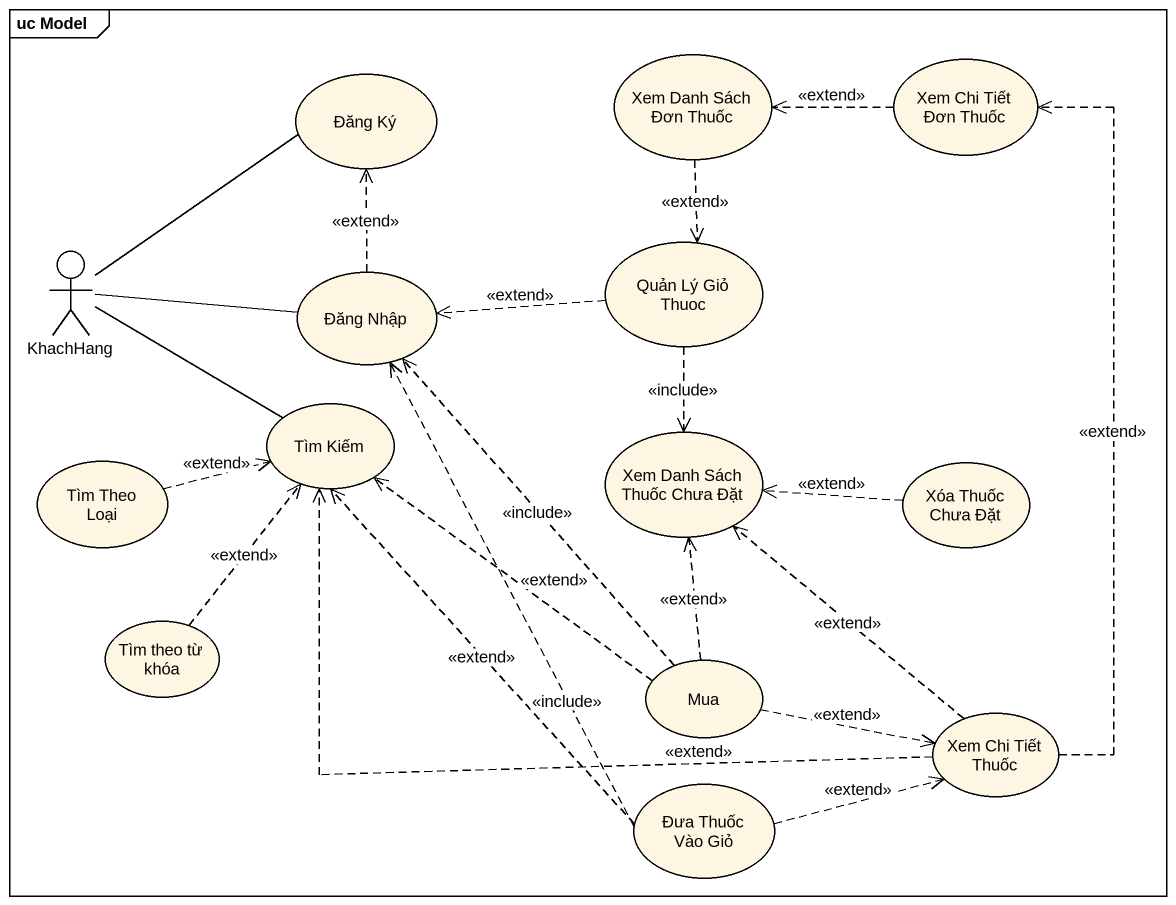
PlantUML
@startuml
mainframe uc Model
usecase "Đăng Ký" as Đăng_Ký
usecase "Xem Danh Sách Đơn Thuốc" as Xem_Danh_Sách_Đơn_Thuốc
usecase "Xem Chi Tiết Đơn Thuốc" as Xem_Chi_Tiết_Đơn_Thuốc
actor KhachHang
usecase "Quản Lý Giỏ Thuoc" as Quản_Lý_Giỏ_Thuoc
usecase "Đăng Nhập" as Đăng_Nhập
usecase "Tìm Kiếm" as Tìm_Kiếm
usecase "Xem Danh Sách Thuốc Chưa Đặt" as Xem_Danh_Sách_Thuốc_Chưa_Đặt
usecase "Tìm Theo Loại" as Tìm_Theo_Loại
usecase "Xóa Thuốc Chưa Đặt" as Xóa_Thuốc_Chưa_Đặt
usecase "Tìm theo từ khóa" as Tìm_theo_từ_khóa
usecase Mua
usecase "Xem Chi Tiết Thuốc" as Xem_Chi_Tiết_Thuốc
usecase "Đưa Thuốc Vào Giỏ" as Đưa_Thuốc_Vào_Giỏ
Xem_Danh_Sách_Đơn_Thuốc ..> Quản_Lý_Giỏ_Thuoc : <<extend>>
Xem_Chi_Tiết_Đơn_Thuốc .left.> Xem_Danh_Sách_Đơn_Thuốc : <<extend>>
KhachHang -up- Đăng_Ký
KhachHang -right- Đăng_Nhập
KhachHang -right- Tìm_Kiếm
Quản_Lý_Giỏ_Thuoc .left.> Đăng_Nhập : <<extend>>
Quản_Lý_Giỏ_Thuoc ..> Xem_Danh_Sách_Thuốc_Chưa_Đặt : <<include>>
Đăng_Nhập .up.> Đăng_Ký : <<extend>>
Tìm_Theo_Loại .right.> Tìm_Kiếm : <<extend>>
Xóa_Thuốc_Chưa_Đặt .left.> Xem_Danh_Sách_Thuốc_Chưa_Đặt : <<extend>>
Tìm_theo_từ_khóa .up.> Tìm_Kiếm : <<extend>>
Mua .up.> Đăng_Nhập : <<include>>
Mua .up.> Tìm_Kiếm : <<extend>>
Mua .up.> Xem_Danh_Sách_Thuốc_Chưa_Đặt : <<extend>>
Mua .right.> Xem_Chi_Tiết_Thuốc : <<extend>>
Xem_Chi_Tiết_Thuốc .up.> Xem_Chi_Tiết_Đơn_Thuốc : <<extend>>
Xem_Chi_Tiết_Thuốc .left.> Tìm_Kiếm : <<extend>>
Xem_Chi_Tiết_Thuốc .up.> Xem_Danh_Sách_Thuốc_Chưa_Đặt : <<extend>>
Đưa_Thuốc_Vào_Giỏ .up.> Đăng_Nhập : <<include>>
Đưa_Thuốc_Vào_Giỏ .up.> Tìm_Kiếm : <<extend>>
Đưa_Thuốc_Vào_Giỏ .right.> Xem_Chi_Tiết_Thuốc : <<extend>>
@enduml
